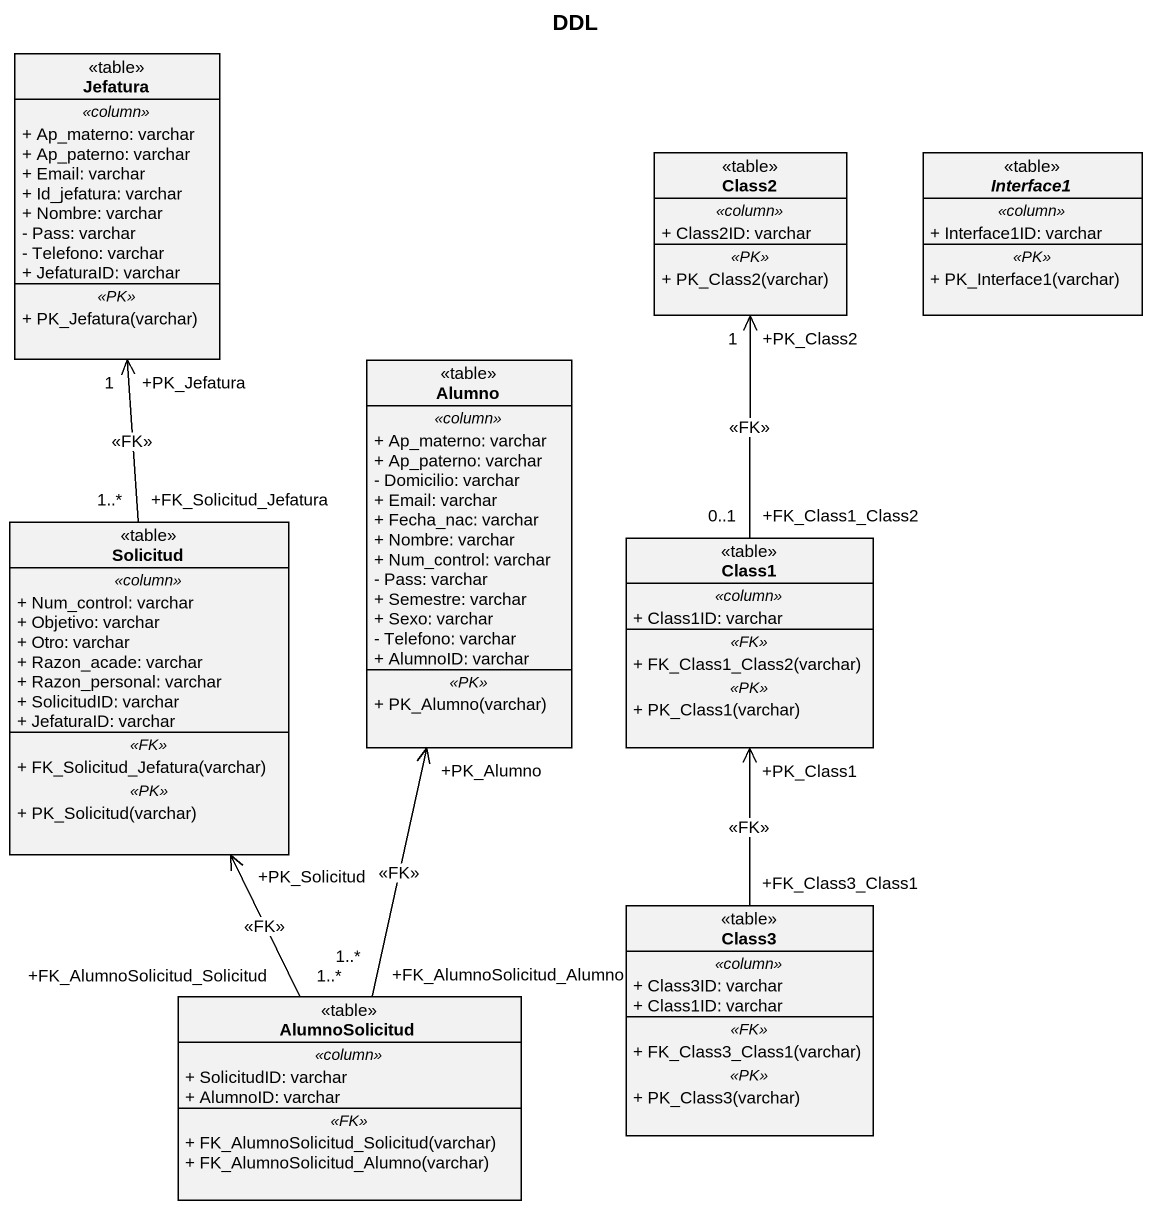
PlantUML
@startuml
title DDL
hide circle
hide empty members
skinparam classAttributeIconSize 0
class Jefatura <<table>> {
  .. <<column>> ..
  + Ap_materno: varchar
  + Ap_paterno: varchar
  + Email: varchar
  + Id_jefatura: varchar
  + Nombre: varchar
  - Pass: varchar
  - Telefono: varchar
  + JefaturaID: varchar
  .. <<PK>> ..
  + PK_Jefatura(varchar)
}
class Class2 <<table>> {
  .. <<column>> ..
  + Class2ID: varchar
  .. <<PK>> ..
  + PK_Class2(varchar)
}
abstract class Interface1 <<table>> {
  .. <<column>> ..
  + Interface1ID: varchar
  .. <<PK>> ..
  + PK_Interface1(varchar)
}
class Alumno <<table>> {
  .. <<column>> ..
  + Ap_materno: varchar
  + Ap_paterno: varchar
  - Domicilio: varchar
  + Email: varchar
  + Fecha_nac: varchar
  + Nombre: varchar
  + Num_control: varchar
  - Pass: varchar
  + Semestre: varchar
  + Sexo: varchar
  - Telefono: varchar
  + AlumnoID: varchar
  .. <<PK>> ..
  + PK_Alumno(varchar)
}
class Solicitud <<table>> {
  .. <<column>> ..
  + Num_control: varchar
  + Objetivo: varchar
  + Otro: varchar
  + Razon_acade: varchar
  + Razon_personal: varchar
  + SolicitudID: varchar
  + JefaturaID: varchar
  .. <<FK>> ..
  + FK_Solicitud_Jefatura(varchar)
  .. <<PK>> ..
  + PK_Solicitud(varchar)
}
class Class1 <<table>> {
  .. <<column>> ..
  + Class1ID: varchar
  .. <<FK>> ..
  + FK_Class1_Class2(varchar)
  .. <<PK>> ..
  + PK_Class1(varchar)
}
class Class3 <<table>> {
  .. <<column>> ..
  + Class3ID: varchar
  + Class1ID: varchar
  .. <<FK>> ..
  + FK_Class3_Class1(varchar)
  .. <<PK>> ..
  + PK_Class3(varchar)
}
class AlumnoSolicitud <<table>> {
  .. <<column>> ..
  + SolicitudID: varchar
  + AlumnoID: varchar
  .. <<FK>> ..
  + FK_AlumnoSolicitud_Solicitud(varchar)
  + FK_AlumnoSolicitud_Alumno(varchar)
}
Solicitud "+FK_Solicitud_Jefatura\n1..*" -up-> "+PK_Jefatura\n1" Jefatura : <<FK>>
Class1 "+FK_Class1_Class2\n0..1" -up-> "+PK_Class2\n1" Class2 : <<FK>>
Class3 "+FK_Class3_Class1" -up-> "+PK_Class1" Class1 : <<FK>>
AlumnoSolicitud "+FK_AlumnoSolicitud_Alumno\n1..*" -up-> "+PK_Alumno" Alumno : <<FK>>
AlumnoSolicitud "+FK_AlumnoSolicitud_Solicitud\n1..*" -up-> "+PK_Solicitud" Solicitud : <<FK>>
@enduml
